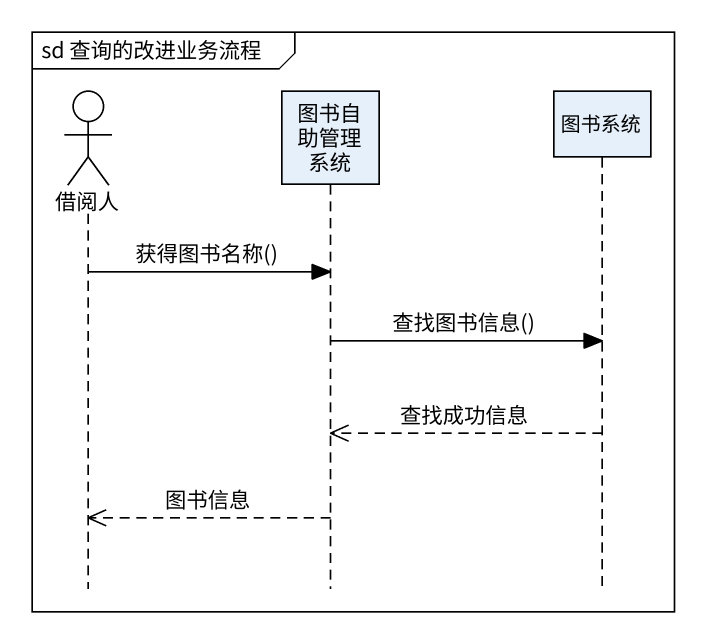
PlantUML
@startuml
mainframe sd 查询的改进业务流程
hide footbox
actor 借阅人
participant 图书自助管理系统
participant 图书系统

借阅人 -> 图书自助管理系统 : 获得图书名称()
图书自助管理系统 -> 图书系统 : 查找图书信息()
图书系统 -->> 图书自助管理系统 : 查找成功信息
图书自助管理系统 -->> 借阅人 : 图书信息
@enduml
